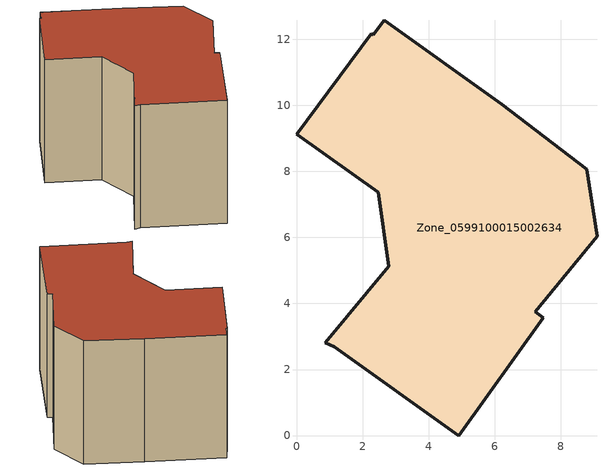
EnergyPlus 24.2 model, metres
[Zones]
Zone_0599100015002634
 floor ground (C_G): 6.21,10.04 8.79,8.07 9.1,6.04 7.24,3.74 7.47,3.56 4.92,0 1.14,2.69 0.86,2.81 2.8,5.12 2.47,7.36 0,9.13 2.27,12.16 2.32,12.14 2.65,12.57 z0.99
 wall outside (C_F): 8.79,8.07 6.21,10.04 2.65,12.57 2.32,12.14 2.27,12.16 0,9.13 2.47,7.36 2.8,5.12 0.86,2.81 1.14,2.69 4.92,0 7.47,3.56 7.24,3.74 9.1,6.04 8.79,8.07 z0.99:9.01
 roof outside (C_R): 2.65,12.57 2.32,12.14 2.27,12.16 0,9.13 2.47,7.36 2.8,5.12 0.86,2.81 1.14,2.69 4.92,0 7.47,3.56 7.24,3.74 9.1,6.04 8.79,8.07 6.21,10.04 z9.01
[BUILDING]
Pand.0599100015002634: North Axis=0; Terrain=City; Loads Convergence Tolerance Value=0.04; Temperature Convergence Tolerance Value=0.4; Solar Distribution=FullExterior; Maximum Number of Warmup Days=25; Minimum Number of Warmup Days=1
[Site:Location]
Rotterdam.The.Hague.AP_ZH_NLD Design_Conditions: Latitude=51.96; Longitude=4.45; Time Zone=1; Elevation=-4.5
[SITE:GROUNDTEMPERATURE:BUILDINGSURFACE]
18, 18, 18, 18, 18, 18, 18, 18, 18, 18, 18, 18
[MATERIAL] Thermal Absorptance=0.9; Solar Absorptance=0.7; Visible Absorptance=0.7
Name | Roughness | Thickness | Conductivity | Density | Specific Heat
G.TI.1975-1991 | MediumSmooth | 0.15 | 0.288461 | 540 | 1210
F.TI.1975-1991 | Rough | 0.3 | 0.230769 | 1920 | 840
R.TI.1975-1991 | MediumRough | 0.2 | 0.153846 | 1500 | 1000
[CONSTRUCTION]
C_G: G.TI.1975-1991
C_F: F.TI.1975-1991
C_R: R.TI.1975-1991
[ZONE]
Zone_0599100015002634: Type=1; Multiplier=1; Ceiling Height=Autocalculate; Volume=Autocalculate; Floor Area=autocalculate; Part of Total Floor Area=Yes
[ZONEINFILTRATION:DESIGNFLOWRATE]
Infil_Zone_0599100015002634: Zone or ZoneList or Space or SpaceList=Zone_0599100015002634; Schedule=AlwaysOn; Design Flow Rate Calculation Method=Flow/Area; Flow Rate per Floor Area=0.003; Constant Term Coefficient=1; Temperature Term Coefficient=0; Velocity Term Coefficient=0; Velocity Squared Term Coefficient=0
[HVACTEMPLATE:ZONE:IDEALLOADSAIRSYSTEM]
Zone_0599100015002634: Maximum Heating Supply Air Temperature=50; Minimum Cooling Supply Air Temperature=13; Maximum Heating Supply Air Humidity Ratio=0.0156; Minimum Cooling Supply Air Humidity Ratio=0.0077; Heating Limit=NoLimit; Cooling Limit=NoLimit; Dehumidification Control Type=ConstantSensibleHeatRatio; Cooling Sensible Heat Ratio=0.7; Dehumidification Setpoint=60; Humidification Control Type=None; Humidification Setpoint=30; Outdoor Air Method=None; Outdoor Air Flow Rate per Person=0.00944; Outdoor Air Flow Rate per Zone Floor Area=0; Outdoor Air Flow Rate per Zone=0; Demand Controlled Ventilation Type=None; Outdoor Air Economizer Type=NoEconomizer; Heat Recovery Type=None; Sensible Heat Recovery Effectiveness=0.7; Latent Heat Recovery Effectiveness=0.65
[ZONECONTROL:THERMOSTAT]
ThermostatControl_Zone_0599100015002634: Zone or ZoneList=Zone_0599100015002634; Control Type Schedule=DualSetpointControlType; Control 1=Thermostat_Zone_0599100015002634; Temperature Difference Between Cutout And Setpoint=0
[THERMOSTATSETPOINT:DUALSETPOINT]
Thermostat_Zone_0599100015002634: Heating Setpoint Temperature Schedule=HeatingSetpoint_Zone_0599100015002634; Cooling Setpoint Temperature Schedule=CoolingSetpoint_Zone_0599100015002634
[SCHEDULE:COMPACT]
HeatingSetpoint_Zone_0599100015002634: Through: 12/31, For: AllDays, Until: 24:00, 21
CoolingSetpoint_Zone_0599100015002634: Through: 12/31, For: AllDays, Until: 24:00, 24
DualSetpointControlType: Through: 12/31, For: AllDays, Until: 24:00, 4
AlwaysOn: Through: 12/31, For: AllDays, Until: 24:00, 1
